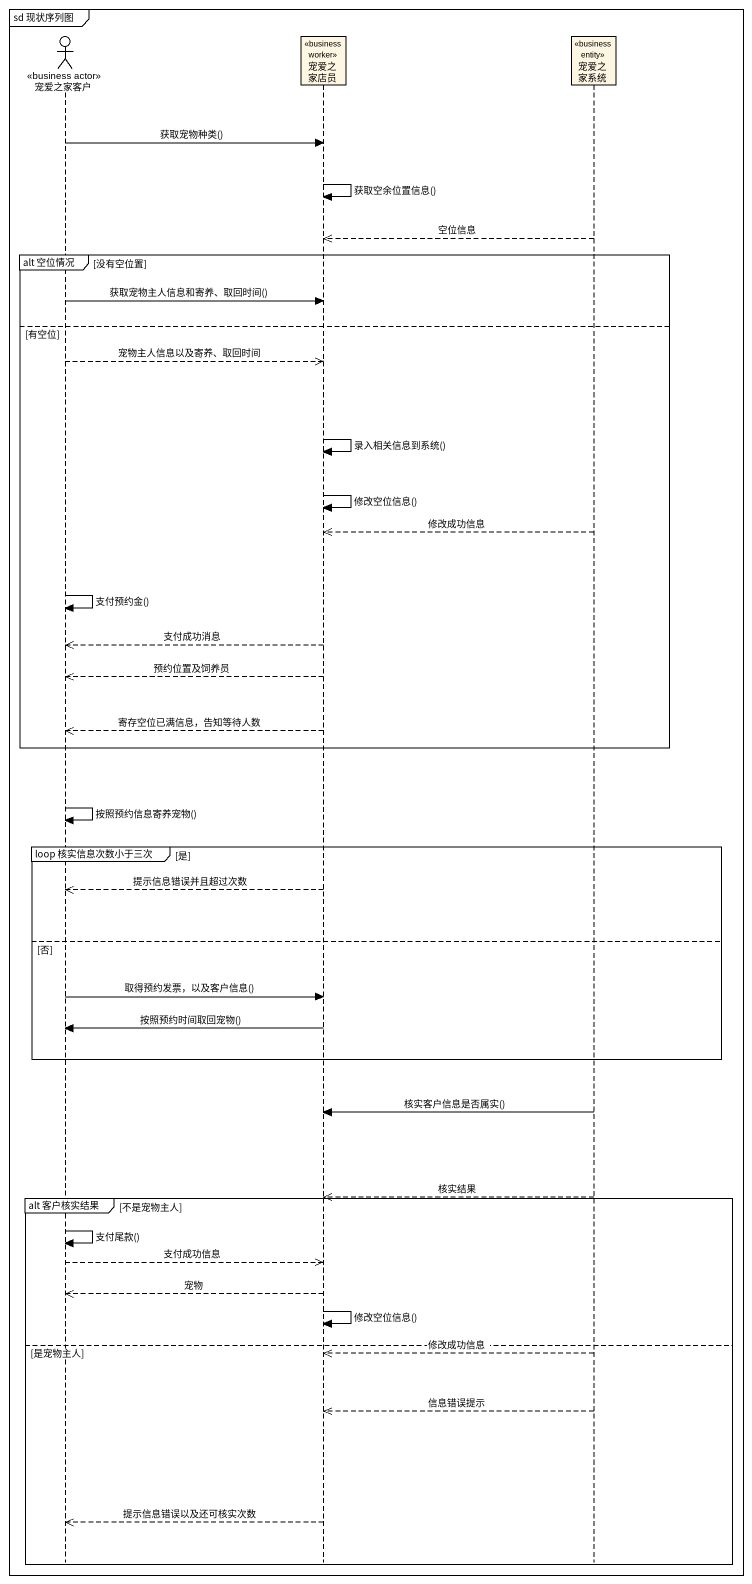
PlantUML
@startuml
mainframe sd 现状序列图
hide footbox
actor 宠爱之家客户 <<business actor>>
participant 宠爱之家店员 <<business worker>>
participant 宠爱之家系统 <<business entity>>

宠爱之家客户 -> 宠爱之家店员 : 获取宠物种类()
宠爱之家店员 -> 宠爱之家店员 : 获取空余位置信息()
宠爱之家系统 -->> 宠爱之家店员 : 空位信息
group alt 空位情况 [没有空位置]
  宠爱之家客户 -> 宠爱之家店员 : 获取宠物主人信息和寄养、取回时间()
else 有空位
  宠爱之家客户 -->> 宠爱之家店员 : 宠物主人信息以及寄养、取回时间
  宠爱之家店员 -> 宠爱之家店员 : 录入相关信息到系统()
  宠爱之家店员 -> 宠爱之家店员 : 修改空位信息()
  宠爱之家系统 -->> 宠爱之家店员 : 修改成功信息
  宠爱之家客户 -> 宠爱之家客户 : 支付预约金()
  宠爱之家店员 -->> 宠爱之家客户 : 支付成功消息
  宠爱之家店员 -->> 宠爱之家客户 : 预约位置及饲养员
  宠爱之家店员 -->> 宠爱之家客户 : 寄存空位已满信息，告知等待人数
end
宠爱之家客户 -> 宠爱之家客户 : 按照预约信息寄养宠物()
group loop 核实信息次数小于三次 [是]
  宠爱之家店员 -->> 宠爱之家客户 : 提示信息错误并且超过次数
else 否
  宠爱之家客户 -> 宠爱之家店员 : 取得预约发票，以及客户信息()
  宠爱之家店员 -> 宠爱之家客户 : 按照预约时间取回宠物()
end
宠爱之家系统 -> 宠爱之家店员 : 核实客户信息是否属实()
宠爱之家系统 -->> 宠爱之家店员 : 核实结果
group alt 客户核实结果 [不是宠物主人]
  宠爱之家客户 -> 宠爱之家客户 : 支付尾款()
  宠爱之家客户 -->> 宠爱之家店员 : 支付成功信息
  宠爱之家店员 -->> 宠爱之家客户 : 宠物
  宠爱之家店员 -> 宠爱之家店员 : 修改空位信息()
else 是宠物主人
  宠爱之家系统 -->> 宠爱之家店员 : 修改成功信息
  宠爱之家系统 -->> 宠爱之家店员 : 信息错误提示
  宠爱之家店员 -->> 宠爱之家客户 : 提示信息错误以及还可核实次数
end
@enduml
